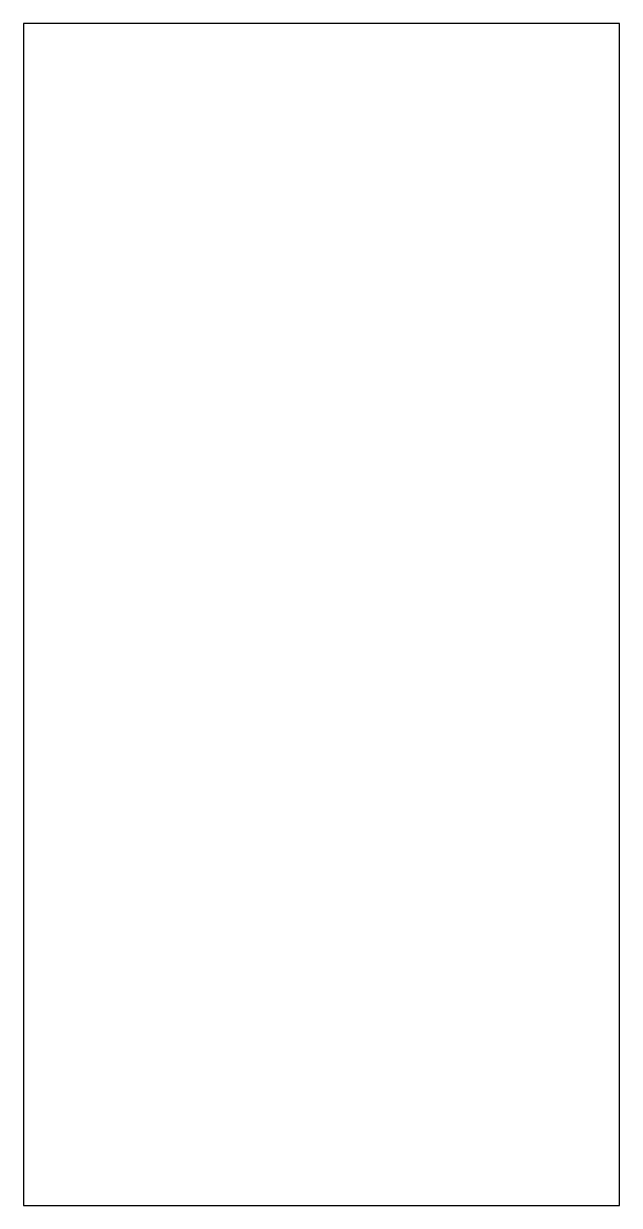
# Model space of a CAD drawing. Header units: metres. Extents: x -18.5 to -15.6, y -1.1 to 46.5.
# Drawn here: x -18.55 to -15.55, y 40.55 to 46.5 of the extents above.
import ezdxf

# ---------------------------------------------------------------- set-up
doc = ezdxf.new("R2010")
doc.units = ezdxf.units.M

msp = doc.modelspace()

# ---------------------------------------------------------------- linework, layer by layer
for p, q in [((-16.2539, 46.5), (-18.55, 46.5)), ((-18.55, 46.5), (-18.55, 45.4614)), ((-15.55, 46.5), (-16.2539, 46.5)), ((-15.55, 44.9972), (-15.55, 46.5)), ((-18.55, 45.4614), (-18.55, 44.75)), ((-15.55, 44.5639), (-15.55, 44.9972)), ((-15.55, 44.9972), (-15.55, 44.9972)), ((-18.55, 44.75), (-18.55, 44.7362)), ((-18.55, 44.7362), (-18.55, 44.7028)), ((-18.55, 44.7028), (-18.55, 44.6633)), ((-18.55, 44.6633), (-18.55, 44.5639)), ((-18.55, 44.5639), (-18.55, 44.5023)), ((-15.55, 44.3984), (-15.55, 44.5639)), ((-18.55, 44.5023), (-18.55, 44.3406)), ((-15.55, 44.3406), (-15.55, 44.3984)), ((-18.55, 44.3406), (-18.55, 44.2616)), ((-15.55, 44.1198), (-15.55, 44.3406)), ((-18.55, 44.2616), (-18.55, 44.045)), ((-15.55, 44.045), (-15.55, 44.1198)), ((-18.55, 44.045), (-18.55, 43.9538)), ((-15.55, 43.7806), (-15.55, 44.045)), ((-18.55, 43.9538), (-18.55, 43.6931)), ((-15.55, 43.6931), (-15.55, 43.7806)), ((-18.55, 43.6931), (-18.55, 43.5947)), ((-15.55, 43.3999), (-15.55, 43.6931)), ((-18.55, 43.5947), (-18.55, 43.3039)), ((-15.55, 43.3039), (-15.55, 43.3999)), ((-18.55, 43.3039), (-18.55, 43.2031)), ((-15.55, 42.9985), (-15.55, 43.3039)), ((-18.55, 43.2031), (-18.55, 42.8982)), ((-15.55, 42.8982), (-15.55, 42.9985)), ((-18.55, 42.8982), (-18.55, 42.7996)), ((-15.55, 42.5983), (-15.55, 42.8982)), ((-18.55, 42.7996), (-18.55, 42.4981)), ((-15.55, 42.4981), (-15.55, 42.5983)), ((-18.55, 42.4981), (-18.55, 42.4058)), ((-15.55, 42.2205), (-15.55, 42.4981)), ((-18.55, 42.4058), (-18.55, 42.125)), ((-15.55, 42.125), (-15.55, 42.2205)), ((-18.55, 42.125), (-18.55, 42.0433)), ((-15.55, 41.8848), (-15.55, 42.125)), ((-18.55, 42.0433), (-18.55, 41.7991)), ((-15.55, 41.7991), (-15.55, 41.8848)), ((-18.55, 41.7991), (-18.55, 41.7323)), ((-15.55, 41.6088), (-15.55, 41.7991)), ((-18.55, 41.7323), (-18.55, 41.5379)), ((-15.55, 41.5379), (-15.55, 41.6088)), ((-18.55, 41.5379), (-18.55, 41.2923)), ((-15.55, 40.8648), (-15.55, 41.5379)), ((-18.55, 41.2923), (-18.55, 40.55)), ((-15.55, 40.55), (-15.55, 40.8648)), ((-18.55, 40.55), (-17.6567, 40.55)), ((-17.6567, 40.55), (-15.55, 40.55))]:
    msp.add_line(p, q)

doc.saveas('drawing.dxf')
